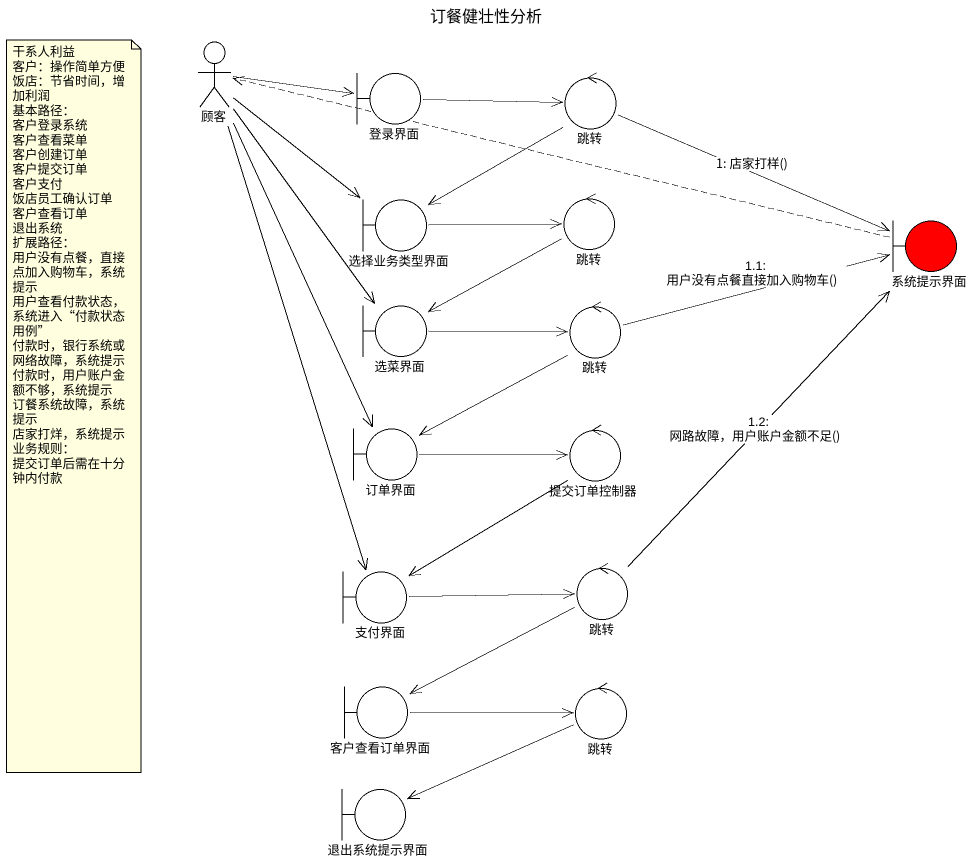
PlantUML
@startuml
title 订餐健壮性分析
actor 顾客
boundary 登录界面
control 跳转
boundary 选择业务类型界面
control "跳转" as 跳转_2
boundary 系统提示界面 #FF0000
boundary 选菜界面
control "跳转" as 跳转_3
boundary 订单界面
control 提交订单控制器
boundary 支付界面
control "跳转" as 跳转_4
boundary 客户查看订单界面
control "跳转" as 跳转_5
boundary 退出系统提示界面
顾客 -right-> 登录界面
顾客 --> 选择业务类型界面
顾客 --> 选菜界面
顾客 --> 订单界面
顾客 --> 支付界面
登录界面 -right-> 跳转
跳转 --> 选择业务类型界面
选择业务类型界面 -right-> 跳转_2
跳转_2 -left-> 选菜界面
系统提示界面 .left.> 顾客
选菜界面 -right-> 跳转_3
跳转_3 --> 订单界面
订单界面 -right-> 提交订单控制器
提交订单控制器 --> 支付界面
支付界面 -right-> 跳转_4
跳转_4 -left-> 客户查看订单界面
客户查看订单界面 -right-> 跳转_5
跳转_5 -left-> 退出系统提示界面
跳转 -right-> 系统提示界面 : 1: 店家打样()
跳转_3 -right-> 系统提示界面 : 1.1: 用户没有点餐直接加入购物车()
跳转_4 -up-> 系统提示界面 : 1.2: 网路故障，用户账户金额不足()
note as N1
  干系人利益
  客户：操作简单方便
  饭店：节省时间，增加利润
  基本路径：
  客户登录系统
  客户查看菜单
  客户创建订单
  客户提交订单
  客户支付
  饭店员工确认订单
  客户查看订单
  退出系统
  扩展路径：
  用户没有点餐，直接点加入购物车，系统提示
  用户查看付款状态，系统进入“付款状态用例”
  付款时，银行系统或网络故障，系统提示
  付款时，用户账户金额不够，系统提示
  订餐系统故障，系统提示
  店家打烊，系统提示
  业务规则：
  提交订单后需在十分钟内付款
end note
@enduml
